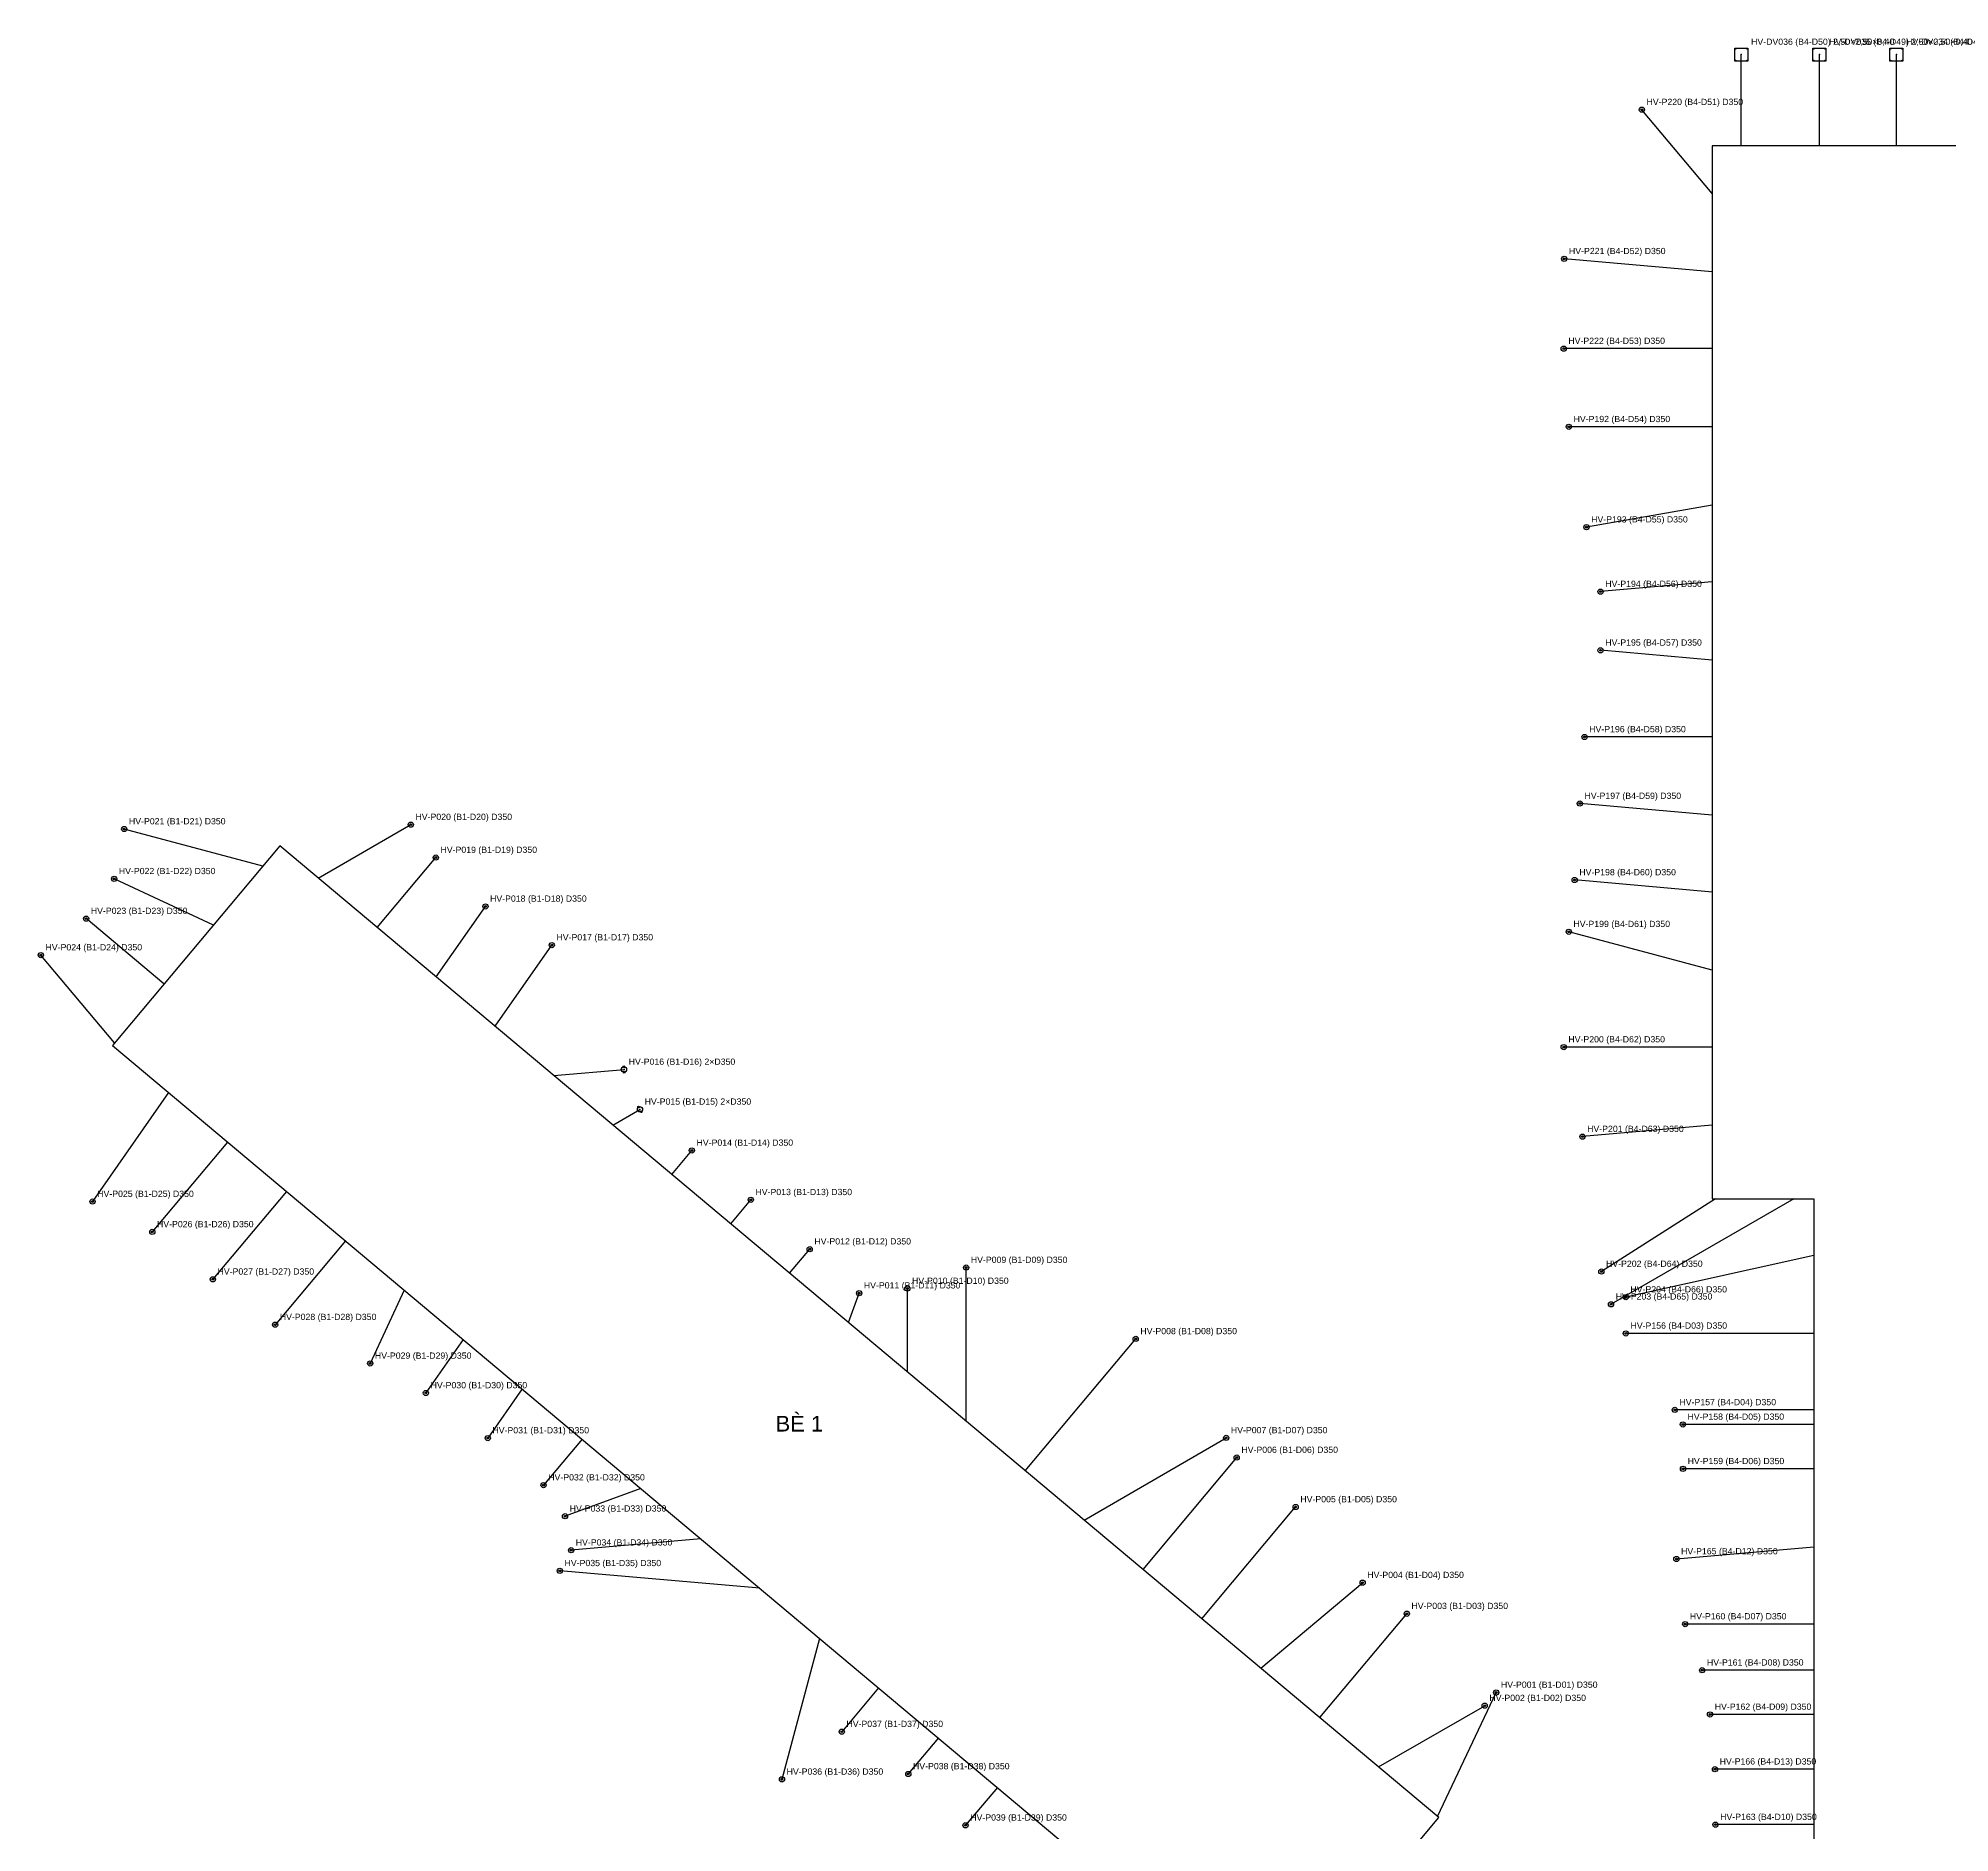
# Model space of a CAD drawing. Header units: metres. Extents: x -256 to 1219, y -260 to 304.
# Drawn here: x -255.7 to 111.2, y -40.5 to 303.8 of the extents above; entities that cross this region are included whole.
import ezdxf

# ---------------------------------------------------------------- set-up
doc = ezdxf.new("R2010")
doc.units = ezdxf.units.M
for name, color, linetype in [('01_BE_PIN', 4, 'Continuous'), ('02_DAY_NEO_BO', 3, 'Continuous'), ('03_DAY_NEO_DAY', 1, 'Continuous'), ('04_COC_KHOAN_NHOI_BO', 2, 'Continuous'), ('05_DE_NEO_VIT_XOAN', 6, 'Continuous'), ('06_TOA_DO_TEXT', 7, 'Continuous')]:
    doc.layers.add(name, color=color, linetype=linetype)
doc.styles.add('VN', font='arial.ttf')

msp = doc.modelspace()

# ---------------------------------------------------------------- linework, layer by layer
at = {"layer": '01_BE_PIN'}
for p, q in [((137.829, 283.189), (65.585, 283.189)), ((65.585, 283.189), (65.585, 81.189)), ((-209.335, 148.905), (-241.447, 110.585)), ((13.132, -37.523), (-209.335, 148.905)), ((-241.447, 110.585), (-18.983, -75.845)), ((65.585, 81.189), (85.105, 81.189)), ((85.105, 81.189), (85.105, -64.811)), ((-18.983, -75.845), (13.132, -37.523))]:
    msp.add_line(p, q, dxfattribs=at)
at = {"layer": '02_DAY_NEO_BO'}
for p, q in [((65.58, 274.03), (52.08, 290.12)), ((65.58, 259.03), (37.19, 261.51)), ((65.58, 244.28), (37.08, 244.28)), ((65.58, 229.28), (38.08, 229.28)), ((65.58, 214.28), (41.45, 210.03)), ((65.58, 199.53), (44.16, 197.66)), ((65.58, 184.53), (44.16, 186.4)), ((65.58, 169.78), (41.08, 169.78)), ((65.58, 154.78), (40.18, 157)), ((-212.6, 145.01), (-239.17, 152.11)), ((-201.93, 142.7), (-184.18, 152.96)), ((-190.62, 133.22), (-179.38, 146.64)), ((-222.07, 133.7), (-241.11, 142.56)), ((65.58, 140.03), (39.18, 142.34)), ((-179.32, 123.75), (-169.86, 137.27)), ((-231.55, 122.4), (-246.49, 134.93)), ((65.58, 125.03), (38.05, 132.41)), ((-168.01, 114.28), (-157.12, 129.85)), ((-241.02, 111.09), (-255.18, 127.93)), ((65.58, 110.28), (37.08, 110.28)), ((-156.71, 104.8), (-143.26, 105.98)), ((-230.65, 101.54), (-245.26, 80.64)), ((-145.4, 95.33), (-140.2, 98.33)), ((-219.34, 92.06), (-233.79, 74.82)), ((65.58, 95.28), (40.68, 93.1)), ((-134.1, 85.85), (-130.24, 90.45)), ((-208.04, 82.59), (-222.17, 65.73)), ((-122.79, 76.38), (-118.93, 80.98)), ((66.24, 81.19), (44.31, 67.22)), ((81.24, 81.19), (46.17, 60.94)), ((-196.73, 73.11), (-210.22, 57.02)), ((-111.48, 66.91), (-107.62, 71.51)), ((85.11, 70.3), (48.98, 62.31)), ((-77.57, 38.48), (-77.6, 67.98)), ((-185.43, 63.64), (-191.97, 49.59)), ((-100.18, 57.43), (-98.13, 63.07)), ((-88.87, 47.96), (-88.88, 63.96)), ((85.11, 55.35), (49, 55.35)), ((-174.12, 54.17), (-181.28, 43.92)), ((-66.26, 29.01), (-45.06, 54.3)), ((-162.82, 44.69), (-169.41, 35.27)), ((85.11, 40.67), (58.4, 40.67)), ((85.11, 37.88), (59.95, 37.88)), ((-151.32, 35.06), (-158.7, 26.24)), ((-54.96, 19.54), (-27.69, 35.3)), ((-43.65, 10.06), (-25.67, 31.53)), ((85.11, 29.37), (59.97, 29.37)), ((-140.02, 25.58), (-154.58, 20.27)), ((-32.35, 0.59), (-14.36, 22.05)), ((-128.52, 15.95), (-153.42, 13.76)), ((85.11, 14.37), (58.71, 12.06)), ((-117.21, 6.48), (-155.57, 9.8)), ((-21.04, -8.88), (-1.51, 7.52)), ((-9.74, -18.36), (6.96, 1.57)), ((-105.72, -3.16), (-112.95, -30.21)), ((85.11, -0.42), (60.4, -0.42)), ((85.11, -9.27), (63.67, -9.27)), ((-94.41, -12.63), (-101.47, -21.06)), ((12.87, -37.31), (24.14, -13.54)), ((1.57, -27.83), (21.92, -16.07)), ((85.11, -17.76), (65.17, -17.76)), ((-82.92, -22.27), (-88.7, -29.17)), ((85.11, -28.26), (66.11, -28.26)), ((-71.61, -31.74), (-77.71, -39.02)), ((85.11, -38.89), (66.21, -38.89))]:
    msp.add_line(p, q, dxfattribs=at)
at = {"layer": '03_DAY_NEO_DAY'}
for p, q in [((71.17, 283.19), (71.17, 300.69)), ((86.17, 283.19), (86.17, 300.69)), ((100.92, 283.19), (100.92, 300.69))]:
    msp.add_line(p, q, dxfattribs=at)
at = {"layer": '04_COC_KHOAN_NHOI_BO'}
for centre, radius in [((52.08, 290.12), 0.5), ((52.08, 290.12), 0.175), ((37.19, 261.51), 0.5), ((37.19, 261.51), 0.175), ((37.08, 244.28), 0.5), ((37.08, 244.28), 0.175), ((38.08, 229.28), 0.5), ((38.08, 229.28), 0.175), ((41.45, 210.03), 0.5), ((41.45, 210.03), 0.175), ((44.16, 197.66), 0.5), ((44.16, 197.66), 0.175), ((44.16, 186.4), 0.5), ((44.16, 186.4), 0.175), ((41.08, 169.78), 0.5), ((41.08, 169.78), 0.175), ((40.18, 157), 0.5), ((40.18, 157), 0.175), ((-239.17, 152.11), 0.5), ((-239.17, 152.11), 0.175), ((-184.18, 152.96), 0.5), ((-184.18, 152.96), 0.175), ((-179.38, 146.64), 0.5), ((-179.38, 146.64), 0.175), ((-241.11, 142.56), 0.5), ((-241.11, 142.56), 0.175), ((39.18, 142.34), 0.5), ((39.18, 142.34), 0.175), ((-169.86, 137.27), 0.5), ((-169.86, 137.27), 0.175), ((-246.49, 134.93), 0.5), ((-246.49, 134.93), 0.175), ((38.05, 132.41), 0.5), ((38.05, 132.41), 0.175), ((-255.18, 127.93), 0.5), ((-157.12, 129.85), 0.5), ((-157.12, 129.85), 0.175), ((-255.18, 127.93), 0.175), ((37.08, 110.28), 0.5), ((37.08, 110.28), 0.175), ((-143.26, 105.98), 0.5), ((-143.306, 106.503), 0.175), ((-143.214, 105.457), 0.175), ((-140.2, 98.33), 0.5), ((-140.462, 98.785), 0.175), ((-139.938, 97.875), 0.175), ((40.68, 93.1), 0.5), ((40.68, 93.1), 0.175), ((-130.24, 90.45), 0.5), ((-130.24, 90.45), 0.175), ((-245.26, 80.64), 0.5), ((-245.26, 80.64), 0.175), ((-118.93, 80.98), 0.5), ((-118.93, 80.98), 0.175), ((-233.79, 74.82), 0.5), ((-233.79, 74.82), 0.175), ((-107.62, 71.51), 0.5), ((-107.62, 71.51), 0.175), ((-222.17, 65.73), 0.5), ((-77.6, 67.98), 0.5), ((-77.6, 67.98), 0.175), ((44.31, 67.22), 0.5), ((44.31, 67.22), 0.175), ((-222.17, 65.73), 0.175), ((-98.13, 63.07), 0.5), ((-98.13, 63.07), 0.175), ((-88.88, 63.96), 0.5), ((-88.88, 63.96), 0.175), ((48.98, 62.31), 0.5), ((48.98, 62.31), 0.175), ((46.17, 60.94), 0.5), ((46.17, 60.94), 0.175), ((-210.22, 57.02), 0.5), ((-210.22, 57.02), 0.175), ((49, 55.35), 0.5), ((49, 55.35), 0.175), ((-45.06, 54.3), 0.5), ((-45.06, 54.3), 0.175), ((-191.97, 49.59), 0.5), ((-191.97, 49.59), 0.175), ((-181.28, 43.92), 0.5), ((-181.28, 43.92), 0.175), ((58.4, 40.67), 0.5), ((58.4, 40.67), 0.175), ((59.95, 37.88), 0.5), ((59.95, 37.88), 0.175), ((-169.41, 35.27), 0.5), ((-169.41, 35.27), 0.175), ((-27.69, 35.3), 0.5), ((-27.69, 35.3), 0.175), ((-25.67, 31.53), 0.5), ((-25.67, 31.53), 0.175), ((59.97, 29.37), 0.5), ((59.97, 29.37), 0.175), ((-158.7, 26.24), 0.5), ((-158.7, 26.24), 0.175), ((-14.36, 22.05), 0.5), ((-14.36, 22.05), 0.175), ((-154.58, 20.27), 0.5), ((-154.58, 20.27), 0.175), ((-153.42, 13.76), 0.5), ((-153.42, 13.76), 0.175), ((58.71, 12.06), 0.5), ((58.71, 12.06), 0.175), ((-155.57, 9.8), 0.5), ((-155.57, 9.8), 0.175), ((-1.51, 7.52), 0.5), ((-1.51, 7.52), 0.175), ((6.96, 1.57), 0.5), ((6.96, 1.57), 0.175), ((60.4, -0.42), 0.5), ((60.4, -0.42), 0.175), ((63.67, -9.27), 0.5), ((63.67, -9.27), 0.175), ((24.14, -13.54), 0.5), ((24.14, -13.54), 0.175), ((21.92, -16.07), 0.5), ((21.92, -16.07), 0.175), ((65.17, -17.76), 0.5), ((65.17, -17.76), 0.175), ((-101.47, -21.06), 0.5), ((-101.47, -21.06), 0.175), ((-88.7, -29.17), 0.5), ((-88.7, -29.17), 0.175), ((66.11, -28.26), 0.5), ((66.11, -28.26), 0.175), ((-112.95, -30.21), 0.5), ((-112.95, -30.21), 0.175), ((-77.71, -39.02), 0.5), ((-77.71, -39.02), 0.175), ((66.21, -38.89), 0.5), ((66.21, -38.89), 0.175)]:
    msp.add_circle(centre, radius, dxfattribs=at)
for p in [(52.08, 290.12), (37.19, 261.51), (37.08, 244.28), (38.08, 229.28), (41.45, 210.03), (44.16, 197.66), (44.16, 186.4), (41.08, 169.78), (40.18, 157), (-239.17, 152.11), (-184.18, 152.96), (-179.38, 146.64), (-241.11, 142.56), (39.18, 142.34), (-169.86, 137.27), (-246.49, 134.93), (38.05, 132.41), (-157.12, 129.85), (-255.18, 127.93), (37.08, 110.28), (-143.26, 105.98), (-140.2, 98.33), (40.68, 93.1), (-130.24, 90.45), (-118.93, 80.98), (-245.26, 80.64), (-233.79, 74.82), (-107.62, 71.51), (-77.6, 67.98), (44.31, 67.22), (-222.17, 65.73), (-98.13, 63.07), (-88.88, 63.96), (46.17, 60.94), (48.98, 62.31), (-210.22, 57.02), (49, 55.35), (-45.06, 54.3), (-191.97, 49.59), (-181.28, 43.92), (58.4, 40.67), (59.95, 37.88), (-169.41, 35.27), (-27.69, 35.3), (-25.67, 31.53), (59.97, 29.37), (-158.7, 26.24), (-14.36, 22.05), (-154.58, 20.27), (-153.42, 13.76), (58.71, 12.06), (-155.57, 9.8), (-1.51, 7.52), (6.96, 1.57), (60.4, -0.42), (63.67, -9.27), (24.14, -13.54), (21.92, -16.07), (65.17, -17.76), (-101.47, -21.06), (-88.7, -29.17), (66.11, -28.26), (-112.95, -30.21), (-77.71, -39.02), (66.21, -38.89)]:
    msp.add_point(p, dxfattribs=at)
at = {"layer": '05_DE_NEO_VIT_XOAN'}
for p, q in [((69.92, 299.44), (69.92, 301.94)), ((69.92, 301.94), (72.42, 301.94)), ((72.42, 301.94), (72.42, 299.44)), ((84.92, 299.44), (84.92, 301.94)), ((84.92, 301.94), (87.42, 301.94)), ((87.42, 301.94), (87.42, 299.44)), ((99.67, 299.44), (99.67, 301.94)), ((99.67, 301.94), (102.17, 301.94)), ((102.17, 301.94), (102.17, 299.44)), ((72.42, 299.44), (69.92, 299.44)), ((87.42, 299.44), (84.92, 299.44)), ((102.17, 299.44), (99.67, 299.44))]:
    msp.add_line(p, q, dxfattribs=at)
for centre in [(70.07, 301.79), (72.27, 301.79), (85.07, 301.79), (87.27, 301.79), (99.82, 301.79), (102.02, 301.79), (70.07, 299.59), (72.27, 299.59), (85.07, 299.59), (87.27, 299.59), (99.82, 299.59), (102.02, 299.59)]:
    msp.add_circle(centre, 0.06, dxfattribs=at)
for p in [(71.17, 300.69), (86.17, 300.69), (100.92, 300.69)]:
    msp.add_point(p, dxfattribs=at)

# ---------------------------------------------------------------- texts
at = {"layer": '01_BE_PIN', "style": 'VN'}
msp.add_text('BÈ 1', height=3, dxfattribs=at).set_placement((-114.158, 36.531))
at = {"layer": '06_TOA_DO_TEXT', "style": 'VN'}
for s, p in [('HV-DV036 (B4-D50) 2,50×2,50×0,40', (73.045, 302.565)), ('HV-DV035 (B4-D49) 2,50×2,50×0,40', (88.045, 302.565)), ('HV-DV034 (B4-D48) 2,50×2,50×0,40', (102.795, 302.565)), ('HV-P220 (B4-D51) D350', (52.98, 291.02)), ('HV-P221 (B4-D52) D350', (38.09, 262.41)), ('HV-P222 (B4-D53) D350', (37.98, 245.18)), ('HV-P192 (B4-D54) D350', (38.98, 230.18)), ('HV-P193 (B4-D55) D350', (42.35, 210.93)), ('HV-P194 (B4-D56) D350', (45.06, 198.56)), ('HV-P195 (B4-D57) D350', (45.06, 187.3)), ('HV-P196 (B4-D58) D350', (41.98, 170.68)), ('HV-P197 (B4-D59) D350', (41.08, 157.9)), ('HV-P021 (B1-D21) D350', (-238.27, 153.01)), ('HV-P020 (B1-D20) D350', (-183.28, 153.86)), ('HV-P019 (B1-D19) D350', (-178.48, 147.54)), ('HV-P022 (B1-D22) D350', (-240.21, 143.46)), ('HV-P198 (B4-D60) D350', (40.08, 143.24)), ('HV-P018 (B1-D18) D350', (-168.96, 138.17)), ('HV-P023 (B1-D23) D350', (-245.59, 135.83)), ('HV-P199 (B4-D61) D350', (38.95, 133.31)), ('HV-P024 (B1-D24) D350', (-254.28, 128.83)), ('HV-P017 (B1-D17) D350', (-156.22, 130.75)), ('HV-P200 (B4-D62) D350', (37.98, 111.18)), ('HV-P016 (B1-D16) 2×D350', (-142.36, 106.88)), ('HV-P015 (B1-D15) 2×D350', (-139.3, 99.23)), ('HV-P014 (B1-D14) D350', (-129.34, 91.35)), ('HV-P201 (B4-D63) D350', (41.58, 94)), ('HV-P025 (B1-D25) D350', (-244.36, 81.54)), ('HV-P013 (B1-D13) D350', (-118.03, 81.88)), ('HV-P026 (B1-D26) D350', (-232.89, 75.72)), ('HV-P012 (B1-D12) D350', (-106.72, 72.41)), ('HV-P009 (B1-D09) D350', (-76.7, 68.88)), ('HV-P027 (B1-D27) D350', (-221.27, 66.63)), ('HV-P010 (B1-D10) D350', (-87.98, 64.86)), ('HV-P202 (B4-D64) D350', (45.21, 68.12)), ('HV-P011 (B1-D11) D350', (-97.23, 63.97)), ('HV-P203 (B4-D65) D350', (47.07, 61.84)), ('HV-P204 (B4-D66) D350', (49.88, 63.21)), ('HV-P028 (B1-D28) D350', (-209.32, 57.92)), ('HV-P008 (B1-D08) D350', (-44.16, 55.2)), ('HV-P156 (B4-D03) D350', (49.9, 56.25)), ('HV-P029 (B1-D29) D350', (-191.07, 50.49)), ('HV-P030 (B1-D30) D350', (-180.38, 44.82)), ('HV-P157 (B4-D04) D350', (59.3, 41.57)), ('HV-P031 (B1-D31) D350', (-168.51, 36.17)), ('HV-P007 (B1-D07) D350', (-26.79, 36.2)), ('HV-P158 (B4-D05) D350', (60.85, 38.78)), ('HV-P006 (B1-D06) D350', (-24.77, 32.43)), ('HV-P159 (B4-D06) D350', (60.87, 30.27)), ('HV-P032 (B1-D32) D350', (-157.8, 27.14)), ('HV-P033 (B1-D33) D350', (-153.68, 21.17)), ('HV-P005 (B1-D05) D350', (-13.46, 22.95)), ('HV-P034 (B1-D34) D350', (-152.52, 14.66)), ('HV-P035 (B1-D35) D350', (-154.67, 10.7)), ('HV-P165 (B4-D12) D350', (59.61, 12.96)), ('HV-P004 (B1-D04) D350', (-0.61, 8.42)), ('HV-P003 (B1-D03) D350', (7.86, 2.47)), ('HV-P160 (B4-D07) D350', (61.3, 0.48)), ('HV-P161 (B4-D08) D350', (64.57, -8.37)), ('HV-P002 (B1-D02) D350', (22.82, -15.17)), ('HV-P001 (B1-D01) D350', (25.04, -12.64)), ('HV-P162 (B4-D09) D350', (66.07, -16.86)), ('HV-P037 (B1-D37) D350', (-100.57, -20.16)), ('HV-P036 (B1-D36) D350', (-112.05, -29.31)), ('HV-P038 (B1-D38) D350', (-87.8, -28.27)), ('HV-P166 (B4-D13) D350', (67.01, -27.36)), ('HV-P039 (B1-D39) D350', (-76.81, -38.12)), ('HV-P163 (B4-D10) D350', (67.11, -37.99))]:
    msp.add_text(s, height=1.2, dxfattribs=at).set_placement(p)

doc.saveas('drawing.dxf')
